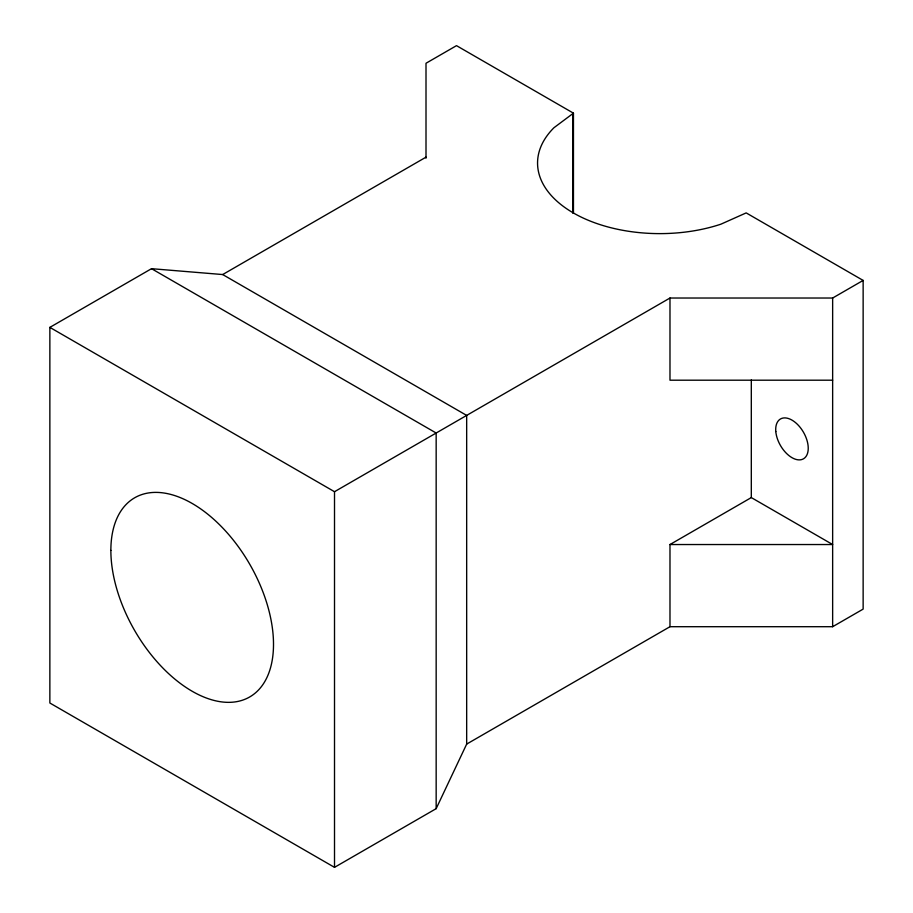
<?xml version="1.0" encoding="UTF-8"?>
<svg xmlns="http://www.w3.org/2000/svg" width="913" height="913" viewBox="0 0 913 913"><rect width="100%" height="100%" fill="white"/><g stroke="black" fill="none" stroke-linecap="round" stroke-linejoin="round"><path stroke-width="1.37" d="M436.163 808.656L466.669 744.095L466.669 415.415L222.681 274.551L151.524 268.684L49.861 327.379L49.861 703.01L334.512 867.35L436.163 808.656L436.163 433.024L151.524 268.684M573.455 212.775L573.455 113.166L553.94 127.74A122.262 70.586 0 0 0 573.364 212.946A122.262 70.586 0 0 0 720.95 224.164L746.183 212.9L863.139 280.417L863.139 609.108L832.645 626.706L669.982 626.706L466.669 744.095M222.681 274.551L426.006 157.162M49.861 327.379L334.512 491.708L669.982 298.026L832.645 298.026L863.139 280.417M669.982 544.536L751.308 497.585L832.645 544.536L669.982 544.536L669.982 626.706M832.645 380.196L669.982 380.196L669.982 298.026M573.455 113.166L456.5 45.65L426.006 63.259L426.006 158.177M832.645 298.026L832.645 626.706M751.308 380.002L751.308 497.585M572.793 113.554L572.793 213.151M334.512 491.708L334.512 867.35M110.861 550.413A115.015 66.409 60 0 0 232.849 702.165A115.015 66.409 60 0 0 232.849 539.515A115.015 66.409 60 0 0 110.861 550.413M775.799 431.529A23.008 13.284 60 0 0 801.546 459.604A23.008 13.284 60 0 0 798.578 425.538A23.008 13.284 60 0 0 775.799 431.529"/></g></svg>
